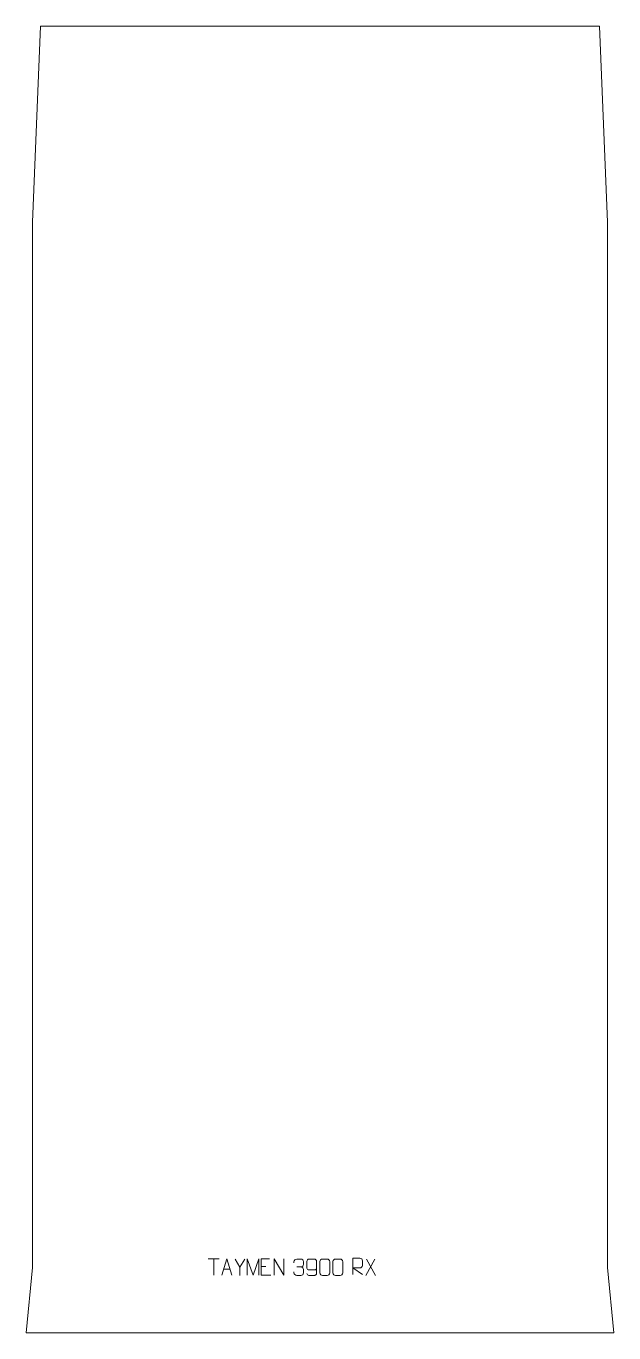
# Model space of a CAD drawing. Header units: millimetres. Extents: x -448 to 452, y -1423 to 577.
import ezdxf

# ---------------------------------------------------------------- set-up
doc = ezdxf.new("R2010")
doc.units = ezdxf.units.MM
doc.header["$MEASUREMENT"] = 0
doc.layers.add('layer 1', color=7, linetype='Continuous')

msp = doc.modelspace()

# ---------------------------------------------------------------- linework, layer by layer
at = {"layer": 'layer 1', "color": 242, "lineweight": 9}
msp.add_open_spline([(442.3267, 276.5483), (442.3267, 276.5483), (442.3267, -1323.4495), (442.3267, -1323.4495), (442.3267, -1323.4495), (442.3267, -1323.4495), (452.3274, -1423.4489), (452.3274, -1423.4489), (452.3274, -1423.4489), (452.3274, -1423.4489), (-447.6735, -1423.4489), (-447.6735, -1423.4489), (-447.6735, -1423.4489), (-447.6735, -1423.4489), (-437.6728, -1323.4495), (-437.6728, -1323.4495), (-437.6728, -1323.4495), (-437.6728, -1323.4495), (-437.6728, 276.5483), (-437.6728, 276.5483), (-437.6728, 276.5483), (-437.6728, 276.5483), (-425.6722, 576.5491), (-425.6722, 576.5491), (-425.6722, 576.5491), (-425.6722, 576.5491), (430.3267, 576.5491), (430.3267, 576.5491), (430.3267, 576.5491), (430.3267, 576.5491), (442.3267, 276.5483), (442.3267, 276.5483)], degree=3, knots=[0, 0, 0, 0, 0.111111111, 0.111111111, 0.111111111, 0.111111111, 0.222222222, 0.222222222, 0.222222222, 0.222222222, 0.333333333, 0.333333333, 0.333333333, 0.333333333, 0.444444444, 0.444444444, 0.444444444, 0.444444444, 0.555555556, 0.555555556, 0.555555556, 0.555555556, 0.666666667, 0.666666667, 0.666666667, 0.666666667, 0.777777778, 0.777777778, 0.777777778, 0.777777778, 1, 1, 1, 1], dxfattribs=at)
at = {"layer": 'layer 1', "color": 250, "lineweight": 9}
for points in [[(-168.8368, -1310.254), (-168.8368, -1310.254), (-151.8496, -1310.254), (-151.8496, -1310.254)], [(-160.343, -1335.184), (-160.343, -1335.184), (-160.343, -1310.2305), (-160.343, -1310.2305)], [(-120.3432, -1322.7073), (-120.3432, -1322.7073), (-127.6641, -1310.8086), (-127.6641, -1310.8086)], [(86.0655, -1310.6389), (86.0655, -1310.6389), (72.3249, -1335.5347), (72.3249, -1335.5347)], [(73.7795, -1310.6389), (73.7795, -1310.6389), (87.5201, -1335.5924), (87.5201, -1335.5924)], [(-145.0911, -1325.9346), (-145.0911, -1325.9346), (-135.5954, -1325.9346), (-135.5954, -1325.9346)], [(-87.7761, -1322.1102), (-87.7761, -1322.1102), (-80.608, -1322.1102), (-80.608, -1322.1102)], [(-32.9568, -1322.5302), (-32.9568, -1322.5302), (-26.7604, -1322.5302), (-26.7604, -1322.5302)]]:
    msp.add_open_spline(points, degree=3, dxfattribs=at)
for points, knots in [([(-147.8137, -1335.184), (-147.8137, -1335.184), (-140.4427, -1310.2305), (-140.4427, -1310.2305), (-140.4427, -1310.2305), (-140.4427, -1310.2305), (-132.8728, -1335.184), (-132.8728, -1335.184)], [0, 0, 0, 0, 0.333333333, 0.333333333, 0.333333333, 0.333333333, 1, 1, 1, 1]), ([(-113.0208, -1310.8086), (-113.0208, -1310.8086), (-120.3432, -1322.7073), (-120.3432, -1322.7073), (-120.3432, -1322.7073), (-120.3432, -1322.7073), (-120.3425, -1335.7622), (-120.3425, -1335.7622)], [0, 0, 0, 0, 0.333333333, 0.333333333, 0.333333333, 0.333333333, 1, 1, 1, 1]), ([(-109.1857, -1335.1862), (-109.1857, -1335.1862), (-109.1857, -1310.2283), (-109.1857, -1310.2283), (-109.1857, -1310.2283), (-109.1857, -1310.2283), (-100.2606, -1335.1862), (-100.2606, -1335.1862), (-100.2606, -1335.1862), (-100.2606, -1335.1862), (-91.5007, -1310.2288), (-91.5007, -1310.2288), (-91.5007, -1310.2288), (-91.5007, -1310.2288), (-91.5007, -1335.1862), (-91.5007, -1335.1862)], [0, 0, 0, 0, 0.2, 0.2, 0.2, 0.2, 0.4, 0.4, 0.4, 0.4, 0.6, 0.6, 0.6, 0.6, 1, 1, 1, 1]), ([(-74.9022, -1310.2305), (-74.9022, -1310.2305), (-87.7761, -1310.2305), (-87.7761, -1310.2305), (-87.7761, -1310.2305), (-87.7761, -1310.2305), (-87.7761, -1335.1841), (-87.7761, -1335.1841), (-87.7761, -1335.1841), (-87.7761, -1335.1841), (-72.9103, -1335.1841), (-72.9103, -1335.1841)], [0, 0, 0, 0, 0.25, 0.25, 0.25, 0.25, 0.5, 0.5, 0.5, 0.5, 1, 1, 1, 1]), ([(-67.6706, -1335.184), (-67.6706, -1335.184), (-67.6706, -1310.2305), (-67.6706, -1310.2305), (-67.6706, -1310.2305), (-67.6706, -1310.2305), (-53.0158, -1335.184), (-53.0158, -1335.184), (-53.0158, -1335.184), (-53.0158, -1335.184), (-53.0158, -1310.2305), (-53.0158, -1310.2305)], [0, 0, 0, 0, 0.25, 0.25, 0.25, 0.25, 0.5, 0.5, 0.5, 0.5, 1, 1, 1, 1]), ([(-37.6665, -1316.285), (-37.6665, -1316.285), (-37.6665, -1314.4278), (-37.6665, -1314.4278), (-37.6665, -1314.4278), (-37.6808, -1312.6859), (-35.0163, -1310.5678), (-32.9572, -1310.5905), (-32.9572, -1310.5905), (-30.8931, -1310.5905), (-28.8291, -1310.5905), (-26.7654, -1310.5905), (-26.7654, -1310.5905), (-24.5709, -1310.5817), (-22.9726, -1312.4285), (-22.9282, -1314.3406), (-22.9282, -1314.3406), (-22.9286, -1315.7757), (-22.9286, -1317.2108), (-22.9282, -1318.6463), (-22.9282, -1318.6463), (-22.9768, -1320.2998), (-24.5794, -1322.5298), (-26.7777, -1322.5198), (-26.7777, -1322.5198), (-24.574, -1322.531), (-22.966, -1324.3342), (-22.912, -1326.3937), (-22.912, -1326.3937), (-22.9124, -1328.1784), (-22.9124, -1329.9631), (-22.912, -1331.7482), (-22.912, -1331.7482), (-22.9019, -1333.8096), (-24.9568, -1335.5727), (-26.7777, -1335.5646), (-26.7777, -1335.5646), (-28.843, -1335.5643), (-30.9082, -1335.5643), (-32.9738, -1335.5646), (-32.9738, -1335.5646), (-35.1424, -1335.5531), (-37.6734, -1333.1529), (-37.692, -1331.6911), (-37.692, -1331.6911), (-37.692, -1331.6911), (-37.692, -1329.7825), (-37.692, -1329.7825)], [0, 0, 0, 0, 0.076923077, 0.076923077, 0.076923077, 0.076923077, 0.153846154, 0.153846154, 0.153846154, 0.153846154, 0.230769231, 0.230769231, 0.230769231, 0.230769231, 0.307692308, 0.307692308, 0.307692308, 0.307692308, 0.384615385, 0.384615385, 0.384615385, 0.384615385, 0.461538462, 0.461538462, 0.461538462, 0.461538462, 0.538461538, 0.538461538, 0.538461538, 0.538461538, 0.615384615, 0.615384615, 0.615384615, 0.615384615, 0.692307692, 0.692307692, 0.692307692, 0.692307692, 0.769230769, 0.769230769, 0.769230769, 0.769230769, 0.846153846, 0.846153846, 0.846153846, 0.846153846, 1, 1, 1, 1]), ([(-17.7318, -1332.6182), (-17.7077, -1333.9577), (-16.3515, -1335.611), (-14.7796, -1335.5766), (-14.7796, -1335.5766), (-11.7948, -1335.5763), (-8.8096, -1335.5763), (-5.8242, -1335.5766), (-5.8242, -1335.5766), (-4.6051, -1335.5916), (-2.8769, -1334.154), (-2.8719, -1332.6182), (-2.8719, -1332.6182), (-2.8722, -1326.2578), (-2.8722, -1319.897), (-2.8719, -1313.5362), (-2.8719, -1313.5362), (-2.8766, -1312.3733), (-4.6051, -1310.6022), (-5.8242, -1310.5778), (-5.8242, -1310.5778), (-8.8096, -1310.5781), (-11.7948, -1310.5781), (-14.7796, -1310.5778), (-14.7796, -1310.5778), (-16.0577, -1310.6216), (-17.7274, -1312.2361), (-17.7318, -1313.5362), (-17.7318, -1313.5362), (-17.7318, -1317.1196), (-17.7318, -1320.7026), (-17.7318, -1324.2854), (-17.7318, -1324.2854), (-17.6933, -1325.7636), (-16.1106, -1327.1965), (-14.7796, -1327.1944), (-14.7796, -1327.1944), (-11.7948, -1327.1947), (-8.8096, -1327.1947), (-5.8242, -1327.1944), (-5.8242, -1327.1944), (-4.4947, -1327.1994), (-2.8517, -1325.6922), (-2.8934, -1324.2636)], [0, 0, 0, 0, 0.083333333, 0.083333333, 0.083333333, 0.083333333, 0.166666667, 0.166666667, 0.166666667, 0.166666667, 0.25, 0.25, 0.25, 0.25, 0.333333333, 0.333333333, 0.333333333, 0.333333333, 0.416666667, 0.416666667, 0.416666667, 0.416666667, 0.5, 0.5, 0.5, 0.5, 0.583333333, 0.583333333, 0.583333333, 0.583333333, 0.666666667, 0.666666667, 0.666666667, 0.666666667, 0.75, 0.75, 0.75, 0.75, 0.833333333, 0.833333333, 0.833333333, 0.833333333, 1, 1, 1, 1]), ([(6.1175, -1310.5782), (8.4836, -1310.5782), (10.8501, -1310.5782), (13.2166, -1310.5782), (13.2166, -1310.5782), (15.1971, -1310.5426), (17.2231, -1312.0369), (17.2502, -1314.479), (17.2502, -1314.479), (17.2498, -1320.2364), (17.2498, -1325.9942), (17.2502, -1331.7524), (17.2502, -1331.7524), (17.1081, -1334.08), (15.4017, -1335.5623), (13.2166, -1335.5731), (13.2166, -1335.5731), (10.8442, -1335.5727), (8.4718, -1335.5727), (6.0998, -1335.5731), (6.0998, -1335.5731), (4.1413, -1335.6787), (2.1349, -1333.7908), (2.1463, -1331.7698), (2.1463, -1331.7698), (2.1467, -1325.9892), (2.1467, -1320.2089), (2.1463, -1314.4291), (2.1463, -1314.4291), (2.1506, -1312.2871), (3.9277, -1310.5646), (6.1175, -1310.5782)], [0, 0, 0, 0, 0.111111111, 0.111111111, 0.111111111, 0.111111111, 0.222222222, 0.222222222, 0.222222222, 0.222222222, 0.333333333, 0.333333333, 0.333333333, 0.333333333, 0.444444444, 0.444444444, 0.444444444, 0.444444444, 0.555555556, 0.555555556, 0.555555556, 0.555555556, 0.666666667, 0.666666667, 0.666666667, 0.666666667, 0.777777778, 0.777777778, 0.777777778, 0.777777778, 1, 1, 1, 1]), ([(26.1175, -1310.5782), (28.4836, -1310.5782), (30.8501, -1310.5782), (33.2166, -1310.5782), (33.2166, -1310.5782), (35.1971, -1310.5426), (37.2231, -1312.0369), (37.2502, -1314.479), (37.2502, -1314.479), (37.2498, -1320.2364), (37.2498, -1325.9942), (37.2502, -1331.7524), (37.2502, -1331.7524), (37.1081, -1334.08), (35.4017, -1335.5623), (33.2166, -1335.5731), (33.2166, -1335.5731), (30.8442, -1335.5727), (28.4718, -1335.5727), (26.0998, -1335.5731), (26.0998, -1335.5731), (24.1413, -1335.6787), (22.1349, -1333.7908), (22.1463, -1331.7698), (22.1463, -1331.7698), (22.1467, -1325.9892), (22.1467, -1320.2089), (22.1463, -1314.4291), (22.1463, -1314.4291), (22.1506, -1312.2871), (23.9277, -1310.5646), (26.1175, -1310.5782)], [0, 0, 0, 0, 0.111111111, 0.111111111, 0.111111111, 0.111111111, 0.222222222, 0.222222222, 0.222222222, 0.222222222, 0.333333333, 0.333333333, 0.333333333, 0.333333333, 0.444444444, 0.444444444, 0.444444444, 0.444444444, 0.555555556, 0.555555556, 0.555555556, 0.555555556, 0.666666667, 0.666666667, 0.666666667, 0.666666667, 0.777777778, 0.777777778, 0.777777778, 0.777777778, 1, 1, 1, 1]), ([(52.5833, -1334.2587), (52.5833, -1334.2587), (52.5833, -1309.3052), (52.5833, -1309.3052), (52.5833, -1309.3052), (56.1781, -1309.3052), (59.7736, -1309.3052), (63.3688, -1309.3052), (63.3688, -1309.3052), (65.6941, -1309.3429), (67.2514, -1310.8329), (67.2473, -1313.1993), (67.2473, -1313.1993), (67.2469, -1315.2348), (67.2469, -1318.2942), (67.2473, -1320.3302), (67.2473, -1320.3302), (67.2408, -1322.2057), (65.4285, -1324.1475), (63.419, -1324.1666), (63.419, -1324.1666), (63.419, -1324.1666), (52.5833, -1324.1666), (52.5833, -1324.1666), (52.5833, -1324.1666), (52.5833, -1324.1666), (67.238, -1334.2587), (67.238, -1334.2587)], [0, 0, 0, 0, 0.125, 0.125, 0.125, 0.125, 0.25, 0.25, 0.25, 0.25, 0.375, 0.375, 0.375, 0.375, 0.5, 0.5, 0.5, 0.5, 0.625, 0.625, 0.625, 0.625, 0.75, 0.75, 0.75, 0.75, 1, 1, 1, 1])]:
    msp.add_open_spline(points, degree=3, knots=knots, dxfattribs=at)

doc.saveas('drawing.dxf')
